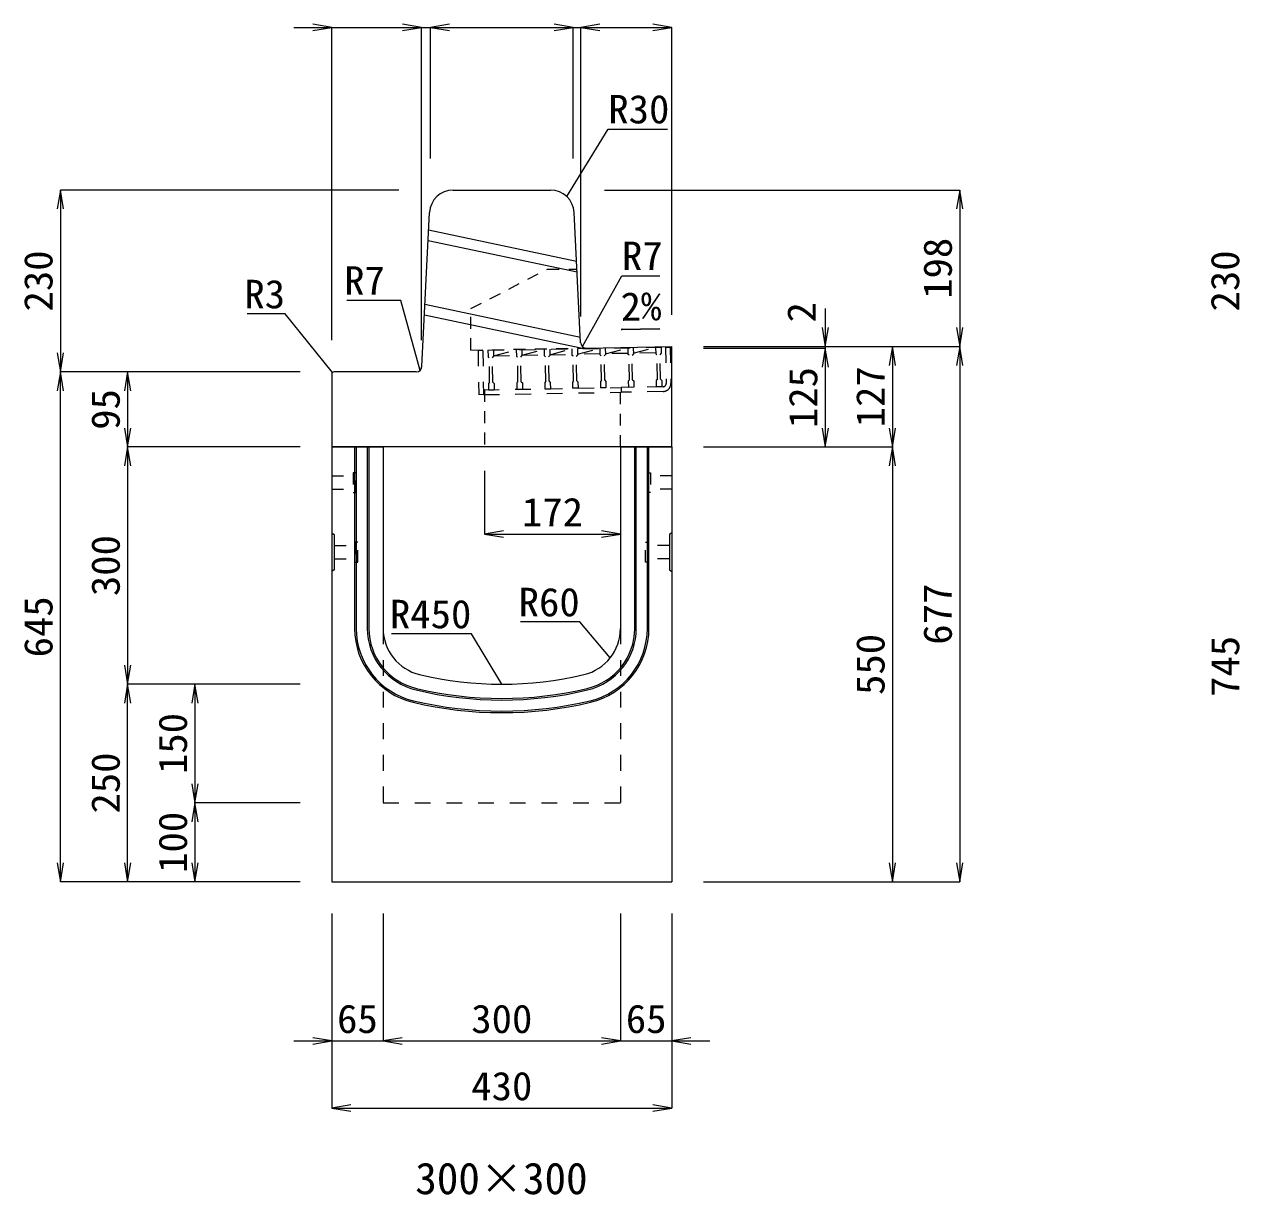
# Model space of a CAD drawing. Units: millimetres at full size. Extents: x -22536 to 51867, y -19720 to 38340.
# Drawn here: x -20572 to -19036, y 33611 to 35091 of the extents above; entities that cross this region are included whole.
import ezdxf
from ezdxf.enums import TextEntityAlignment as Align

# ---------------------------------------------------------------- set-up
doc = ezdxf.new("R2010")
doc.units = ezdxf.units.MM
doc.header["$LTSCALE"] = 20
for name, pattern in [('USER1', [2, 1, -1]), ('USER2', [1.35, 0.75, -0.6]), ('USER3', [1.35, 0.75, -0.6]), ('USER4', [2, 1, -1])]:
    doc.linetypes.add(name, pattern=pattern)
for name, color, linetype, lineweight in [('インサート', 3, 'USER2', 9), ('寸法線', 7, 'Continuous', 13), ('引出線', 4, 'Continuous', 13), ('本体', 2, 'Continuous', 13), ('目地', 132, 'Continuous', 5), ('ｸﾞﾚｰﾁﾝｸﾞ', 7, 'USER4', 9)]:
    doc.layers.add(name, color=color, linetype=linetype, lineweight=lineweight)
doc.layers.add('文字', color=7, linetype='Continuous')
doc.styles.add('ＭＳ 明朝', font='')
doc.styles.get('ＭＳ 明朝').set_extended_font_data('MS Mincho')

# ---------------------------------------------------------------- blocks, each defined once
blk = doc.blocks.new('open_arrow')
at = {"color": 0, "linetype": 'Continuous', "lineweight": -2}
blk.add_lwpolyline([(7.5, 1.25), (0, 0), (7.5, -1.25)], dxfattribs=at)

msp = doc.modelspace()

# ---------------------------------------------------------------- linework, layer by layer
at = {"layer": 'インサート'}
for p, q in [((-20183.88, 34520.08), (-20156.88, 34520.08)), ((-20183.88, 34520.08), (-20183.88, 34503.08)), ((-20153.88, 34524.08), (-20156.88, 34524.08)), ((-20156.88, 34524.08), (-20156.88, 34499.08)), ((-20153.88, 34499.08), (-20153.88, 34524.08)), ((-19783.88, 34524.08), (-19780.88, 34524.08)), ((-19783.88, 34499.08), (-19783.88, 34524.08)), ((-19780.88, 34524.08), (-19780.88, 34499.08)), ((-19753.88, 34520.08), (-19780.88, 34520.08)), ((-19753.88, 34520.08), (-19753.88, 34503.08)), ((-20183.88, 34503.08), (-20156.88, 34503.08)), ((-20156.88, 34499.08), (-20153.88, 34499.08)), ((-19780.88, 34499.08), (-19783.88, 34499.08)), ((-19753.88, 34503.08), (-19780.88, 34503.08)), ((-20180.68, 34432.08), (-20153.68, 34432.08)), ((-20180.68, 34432.08), (-20180.68, 34415.08)), ((-20150.68, 34436.08), (-20153.68, 34436.08)), ((-20153.68, 34436.08), (-20153.68, 34411.08)), ((-20150.68, 34411.08), (-20150.68, 34436.08)), ((-19787.08, 34436.08), (-19784.08, 34436.08)), ((-19787.08, 34411.08), (-19787.08, 34436.08)), ((-19784.08, 34436.08), (-19784.08, 34411.08)), ((-19757.08, 34432.08), (-19784.08, 34432.08)), ((-19757.08, 34432.08), (-19757.08, 34415.08)), ((-20180.68, 34415.08), (-20153.68, 34415.08)), ((-19757.08, 34415.08), (-19784.08, 34415.08)), ((-20153.68, 34411.08), (-20150.68, 34411.08)), ((-19784.08, 34411.08), (-19787.08, 34411.08))]:
    msp.add_line(p, q, dxfattribs=at)
at = {"layer": '寸法線'}
for p, q in [((-20231.88, 35087.15), (-20070.38, 35087.15)), ((-20183.88, 34691.57), (-20183.88, 35087.15)), ((-20118.38, 35087.15), (-20010.88, 35087.15)), ((-20070.38, 34691.57), (-20070.38, 35087.15)), ((-20070.38, 34691.57), (-20070.38, 35087.15)), ((-20058.88, 34921.58), (-20058.88, 35087.15)), ((-20058.88, 35087.15), (-19878.88, 35087.15)), ((-20058.88, 34921.58), (-20058.88, 35087.15)), ((-19926.88, 35087.15), (-19820.88, 35087.15)), ((-19878.88, 34921.58), (-19878.88, 35087.15)), ((-19878.88, 34921.58), (-19878.88, 35087.15)), ((-19868.88, 34721.58), (-19868.88, 35087.15)), ((-19868.88, 35087.15), (-19753.88, 35087.15)), ((-19868.88, 34721.58), (-19868.88, 35087.15)), ((-19753.88, 34723.58), (-19753.88, 35087.15)), ((-20526.82, 34881.58), (-20526.82, 34651.57)), ((-20098.88, 34881.58), (-20526.82, 34881.58)), ((-19838.88, 34881.58), (-19390.1, 34881.58)), ((-19390.1, 34881.58), (-19390.1, 34683.58)), ((-19560.1, 34731.58), (-19560.1, 34633.58)), ((-19713.88, 34683.58), (-19560.1, 34683.58)), ((-19713.88, 34683.58), (-19475.1, 34683.58)), ((-19713.88, 34683.58), (-19390.1, 34683.58)), ((-19713.88, 34683.58), (-19390.1, 34683.58)), ((-19713.88, 34681.58), (-19560.1, 34681.58)), ((-19713.88, 34681.58), (-19560.1, 34681.58)), ((-19560.1, 34681.58), (-19560.1, 34556.58)), ((-19475.1, 34683.58), (-19475.1, 34556.58)), ((-19390.1, 34683.58), (-19390.1, 34006.58)), ((-20223.88, 34651.57), (-20526.82, 34651.57)), ((-20526.82, 34006.58), (-20526.82, 34651.57)), ((-20223.88, 34651.57), (-20526.82, 34651.57)), ((-20441.82, 34651.57), (-20441.82, 34556.58)), ((-20223.88, 34651.57), (-20441.82, 34651.57)), ((-20223.88, 34556.58), (-20441.82, 34556.58)), ((-20441.82, 34556.58), (-20441.82, 34256.58)), ((-20223.88, 34556.58), (-20441.82, 34556.58)), ((-19713.88, 34556.58), (-19560.1, 34556.58)), ((-19713.88, 34556.58), (-19475.1, 34556.58)), ((-19713.88, 34556.58), (-19475.1, 34556.58)), ((-19475.1, 34556.58), (-19475.1, 34006.58)), ((-19990.88, 34526.58), (-19990.88, 34446.35)), ((-19990.88, 34446.35), (-19818.88, 34446.35)), ((-20223.88, 34256.58), (-20441.82, 34256.58)), ((-20441.82, 34006.58), (-20441.82, 34256.58)), ((-20223.88, 34256.58), (-20441.82, 34256.58)), ((-20356.82, 34256.58), (-20356.82, 34106.58)), ((-20223.88, 34256.58), (-20356.82, 34256.58)), ((-20223.88, 34106.58), (-20356.82, 34106.58)), ((-20356.82, 34106.58), (-20356.82, 34006.58)), ((-20223.88, 34106.58), (-20356.82, 34106.58)), ((-20223.88, 34006.58), (-20526.82, 34006.58)), ((-20223.88, 34006.58), (-20441.82, 34006.58)), ((-20223.88, 34006.58), (-20356.82, 34006.58)), ((-19713.88, 34006.58), (-19475.1, 34006.58)), ((-19713.88, 34006.58), (-19390.1, 34006.58)), ((-20183.88, 33966.58), (-20183.88, 33805.42)), ((-20183.88, 33966.58), (-20183.88, 33720.42)), ((-20118.88, 33966.58), (-20118.88, 33805.42)), ((-20118.88, 33966.58), (-20118.88, 33805.42)), ((-19818.88, 33966.58), (-19818.88, 33805.42)), ((-19818.88, 33966.58), (-19818.88, 33805.42)), ((-19753.88, 33966.58), (-19753.88, 33805.42)), ((-19753.88, 33966.58), (-19753.88, 33720.42)), ((-20231.88, 33805.42), (-20070.88, 33805.42)), ((-20118.88, 33805.42), (-19818.88, 33805.42)), ((-19866.88, 33805.42), (-19705.88, 33805.42)), ((-20183.88, 33720.42), (-19753.88, 33720.42))]:
    msp.add_line(p, q, dxfattribs=at)
at = {"layer": '引出線'}
for points in [[(-19886.74, 34873.31), (-19834.28, 34958.65), (-19759.6, 34958.65)], [(-19867.04, 34683.5), (-19817.02, 34773.11), (-19769.09, 34773.11)], [(-20072.21, 34653.5), (-20096.64, 34741.91), (-20164.57, 34741.91)], [(-20182.98, 34650.7), (-20242.82, 34724.79), (-20290.55, 34724.79)], [(-19818.02, 34705.17), (-19769.31, 34706.14), (-19818.05, 34705.16)], [(-19831.81, 34289.89), (-19870.4, 34335.29), (-19945.07, 34335.29)], [(-19968.88, 34256.58), (-20007.39, 34320.12), (-20108.4, 34320.12)]]:
    msp.add_lwpolyline(points, dxfattribs=at)
at = {"layer": '本体', "lineweight": 20}
for p, q in [((-20030.34, 34881.58), (-19907.42, 34881.58)), ((-20070.04, 34658.22), (-20060.3, 34853.07)), ((-19869.22, 34688.34), (-19877.45, 34853.07)), ((-19862.1, 34681.69), (-19753.88, 34683.57)), ((-19753.88, 34556.58), (-19753.88, 34683.57)), ((-20183.88, 34648.57), (-20183.88, 34556.58)), ((-20077.04, 34651.57), (-20180.88, 34651.57)), ((-19753.88, 34556.58), (-20183.88, 34556.58))]:
    msp.add_line(p, q, dxfattribs=at)
at = {"layer": '本体', "lineweight": 9}
for p, q in [((-19874.36, 34791.22), (-20061.42, 34830.63)), ((-19873.69, 34777.79), (-20062.08, 34817.48)), ((-19869.56, 34695.17), (-20066.13, 34736.58)), ((-19868.89, 34681.74), (-20066.78, 34723.43)), ((-20183.88, 34448.08), (-20180.68, 34446.08)), ((-20180.68, 34446.08), (-20180.68, 34401.08)), ((-19753.88, 34448.08), (-19757.08, 34446.08)), ((-19757.08, 34446.08), (-19757.08, 34401.08)), ((-20180.68, 34401.08), (-20183.88, 34399.08)), ((-19757.08, 34401.08), (-19753.88, 34399.08))]:
    msp.add_line(p, q, dxfattribs=at)
at = {"layer": '本体', "linetype": 'USER3', "lineweight": 9}
for p, q in [((-20008.07, 34731.57), (-19911.18, 34781.57)), ((-19911.18, 34781.57), (-19873.88, 34781.57)), ((-20008.07, 34679.16), (-20008.07, 34731.57)), ((-20008.07, 34679.16), (-19862.1, 34681.69)), ((-19990.88, 34628.82), (-19990.88, 34556.58)), ((-19818.88, 34556.58), (-19818.88, 34631.81))]:
    msp.add_line(p, q, dxfattribs=at)
at = {"layer": '本体'}
for p, q in [((-20183.88, 34556.58), (-20183.88, 34006.58)), ((-20183.88, 34556.58), (-20118.88, 34556.58)), ((-20118.88, 34556.58), (-20118.88, 34327.1)), ((-19818.88, 34556.58), (-19753.88, 34556.58)), ((-19818.88, 34556.58), (-19818.88, 34327.1)), ((-19753.88, 34556.58), (-19753.88, 34006.58)), ((-20183.88, 34006.58), (-19753.88, 34006.58))]:
    msp.add_line(p, q, dxfattribs=at)
at = {"layer": '本体', "linetype": 'USER1', "lineweight": 15}
for p, q in [((-20118.88, 34327.1), (-20118.88, 34106.58)), ((-19818.88, 34327.1), (-19818.88, 34106.58)), ((-20118.88, 34106.58), (-19818.88, 34106.58))]:
    msp.add_line(p, q, dxfattribs=at)
at = {"layer": '本体', "lineweight": 20}
for centre, radius, start, end in [((-20030.34, 34851.58), 30, 90, 177.13784), ((-19907.42, 34851.58), 30, 2.86268, 90), ((-19862.22, 34688.69), 7, 182.86268, 270.99344), ((-20077.04, 34658.57), 7, 270, 357.13784), ((-20180.88, 34648.57), 3, 90, 180)]:
    msp.add_arc(centre, radius, start, end, dxfattribs=at)
at = {"layer": '本体'}
for centre, radius, start, end in [((-20058.88, 34327.1), 60, 180, 256.65764), ((-19878.88, 34327.1), 60, 283.34236, 0), ((-19968.88, 34706.58), 450, 256.65764, 283.34236)]:
    msp.add_arc(centre, radius, start, end, dxfattribs=at)
at = {"layer": '目地'}
for p, q in [((-20154.88, 34556.58), (-20154.88, 34327.1)), ((-20152.88, 34556.58), (-20152.88, 34327.1)), ((-20138.88, 34556.58), (-20138.88, 34327.1)), ((-20136.88, 34556.58), (-20136.88, 34327.1)), ((-19800.88, 34327.1), (-19800.88, 34556.58)), ((-19798.88, 34327.1), (-19798.88, 34556.58)), ((-19784.88, 34327.1), (-19784.88, 34556.58)), ((-19782.88, 34327.1), (-19782.88, 34556.58))]:
    msp.add_line(p, q, dxfattribs=at)
for centre, radius, start, end in [((-20058.88, 34327.1), 96, 180, 256.65764), ((-20058.88, 34327.1), 94, 180, 256.65764), ((-20058.88, 34327.1), 80, 180, 256.65764), ((-20058.88, 34327.1), 78, 180, 256.65764), ((-19878.88, 34327.1), 78, 283.34236, 0), ((-19878.88, 34327.1), 80, 283.34236, 0), ((-19878.88, 34327.1), 94, 283.34236, 0), ((-19878.88, 34327.1), 96, 283.34236, 0), ((-19968.88, 34706.58), 470, 256.65764, 283.34236), ((-19968.88, 34706.58), 468, 256.65764, 283.34236), ((-19968.88, 34706.58), 486, 256.65764, 283.34236), ((-19968.88, 34706.58), 484, 256.65764, 283.34236)]:
    msp.add_arc(centre, radius, start, end, dxfattribs=at)
at = {"layer": 'ｸﾞﾚｰﾁﾝｸﾞ'}
for p, q in [((-19992.95, 34678.79), (-19998.95, 34678.69)), ((-19998.95, 34678.69), (-19997.98, 34622.7)), ((-19992.95, 34678.79), (-19991.98, 34622.8)), ((-19986.45, 34678.9), (-19767.48, 34682.71)), ((-19986.45, 34678.9), (-19986.31, 34670.91)), ((-19979.45, 34679.03), (-19979.31, 34671.03)), ((-19979.33, 34672.03), (-19950.66, 34679.53)), ((-19950.66, 34679.53), (-19950.52, 34671.53)), ((-19943.66, 34679.65), (-19943.52, 34671.65)), ((-19943.54, 34672.65), (-19915.36, 34680.14)), ((-19943.54, 34672.65), (-19915.24, 34673.14)), ((-19915.36, 34680.14), (-19915.22, 34672.14)), ((-19908.36, 34680.26), (-19908.22, 34672.26)), ((-19908.24, 34673.26), (-19880.07, 34680.75)), ((-19908.24, 34673.26), (-19879.95, 34673.75)), ((-19880.37, 34680.75), (-19880.23, 34672.75)), ((-19878.7, 34671.28), (-19880.23, 34672.75)), ((-19874.7, 34671.35), (-19873.23, 34672.87)), ((-19873.37, 34680.87), (-19873.23, 34672.87)), ((-19873.25, 34673.87), (-19845.07, 34681.36)), ((-19844.95, 34674.36), (-19873.25, 34673.87)), ((-19845.07, 34681.36), (-19844.93, 34673.36)), ((-19843.41, 34671.89), (-19844.93, 34673.36)), ((-19839.41, 34671.96), (-19837.93, 34673.48)), ((-19838.07, 34681.48), (-19837.93, 34673.48)), ((-19837.95, 34674.48), (-19809.78, 34681.97)), ((-19809.66, 34674.98), (-19837.95, 34674.48)), ((-19809.78, 34681.97), (-19809.64, 34673.98)), ((-19808.11, 34672.5), (-19809.64, 34673.98)), ((-19804.11, 34672.57), (-19802.64, 34674.1)), ((-19802.78, 34682.1), (-19802.64, 34674.1)), ((-19802.66, 34675.1), (-19774.48, 34682.59)), ((-19774.36, 34675.59), (-19802.66, 34675.1)), ((-19774.48, 34682.59), (-19774.34, 34674.59)), ((-19772.82, 34673.12), (-19774.34, 34674.59)), ((-19772.28, 34642.12), (-19772.82, 34673.12)), ((-19768.82, 34673.18), (-19767.34, 34674.71)), ((-19768.28, 34642.19), (-19768.82, 34673.18)), ((-19767.48, 34682.71), (-19767.34, 34674.71)), ((-19761.98, 34682.81), (-19755.99, 34682.91)), ((-19761.98, 34682.81), (-19761.19, 34636.81)), ((-19755.99, 34682.91), (-19755.19, 34636.92)), ((-19755.99, 34682.91), (-19755.19, 34636.92)), ((-19984.79, 34669.43), (-19986.31, 34670.91)), ((-19984.25, 34638.44), (-19984.79, 34669.43)), ((-19980.79, 34669.5), (-19979.31, 34671.03)), ((-19980.25, 34638.51), (-19980.79, 34669.5)), ((-19979.33, 34672.03), (-19950.53, 34672.53)), ((-19948.99, 34670.05), (-19950.52, 34671.53)), ((-19948.45, 34639.06), (-19948.99, 34670.05)), ((-19944.99, 34670.12), (-19943.52, 34671.65)), ((-19944.45, 34639.13), (-19944.99, 34670.12)), ((-19913.7, 34670.67), (-19915.22, 34672.14)), ((-19913.16, 34639.67), (-19913.7, 34670.67)), ((-19909.7, 34670.74), (-19908.22, 34672.26)), ((-19909.16, 34639.74), (-19909.7, 34670.74)), ((-19878.16, 34640.28), (-19878.7, 34671.28)), ((-19874.16, 34640.35), (-19874.7, 34671.35)), ((-19842.87, 34640.89), (-19843.41, 34671.89)), ((-19838.87, 34640.96), (-19839.41, 34671.96)), ((-19807.57, 34641.51), (-19808.11, 34672.5)), ((-19803.57, 34641.58), (-19804.11, 34672.57)), ((-19772.28, 34642.12), (-19773.75, 34640.59)), ((-19768.28, 34642.19), (-19766.75, 34640.72)), ((-19992.08, 34628.8), (-19818.11, 34631.82)), ((-19984.25, 34638.44), (-19985.72, 34636.91)), ((-19985.72, 34636.91), (-19985.58, 34628.91)), ((-19985.58, 34628.91), (-19978.58, 34629.03)), ((-19980.25, 34638.51), (-19978.72, 34637.03)), ((-19978.72, 34637.03), (-19978.58, 34629.03)), ((-19948.45, 34639.06), (-19949.93, 34637.53)), ((-19949.93, 34637.53), (-19949.79, 34629.53)), ((-19949.79, 34629.53), (-19942.79, 34629.66)), ((-19944.45, 34639.13), (-19942.93, 34637.65)), ((-19942.93, 34637.65), (-19942.79, 34629.66)), ((-19913.16, 34639.67), (-19914.63, 34638.15)), ((-19914.63, 34638.15), (-19914.49, 34630.15)), ((-19914.49, 34630.15), (-19907.49, 34630.27)), ((-19909.16, 34639.74), (-19907.63, 34638.27)), ((-19907.63, 34638.27), (-19907.49, 34630.27)), ((-19878.16, 34640.28), (-19879.64, 34638.75)), ((-19879.64, 34638.75), (-19879.5, 34630.76)), ((-19872.5, 34630.88), (-19879.5, 34630.76)), ((-19874.16, 34640.35), (-19872.64, 34638.88)), ((-19872.64, 34638.88), (-19872.5, 34630.88)), ((-19842.87, 34640.89), (-19844.34, 34639.37)), ((-19844.34, 34639.37), (-19844.2, 34631.37)), ((-19837.2, 34631.49), (-19844.2, 34631.37)), ((-19838.87, 34640.96), (-19837.34, 34639.49)), ((-19837.34, 34639.49), (-19837.2, 34631.49)), ((-19765.12, 34632.74), (-19818.11, 34631.82)), ((-19818.11, 34631.82), (-19818, 34625.82)), ((-19765.01, 34626.74), (-19818, 34625.82)), ((-19807.57, 34641.51), (-19809.05, 34639.98)), ((-19809.05, 34639.98), (-19808.91, 34631.98)), ((-19801.91, 34632.1), (-19808.91, 34631.98)), ((-19803.57, 34641.58), (-19802.05, 34640.1)), ((-19802.05, 34640.1), (-19801.91, 34632.1)), ((-19773.75, 34640.59), (-19773.61, 34632.6)), ((-19766.62, 34632.72), (-19773.61, 34632.6)), ((-19766.75, 34640.72), (-19766.62, 34632.72)), ((-19991.98, 34622.8), (-19997.98, 34622.7)), ((-19991.98, 34622.8), (-19818, 34625.82))]:
    msp.add_line(p, q, dxfattribs=at)
for radius, start, end in [(4, 270.99562, 0.99536), (10, 270.99553, 0.99532)]:
    msp.add_arc((-19765.18, 34636.74), radius, start, end, dxfattribs=at)

# ---------------------------------------------------------------- block references
at = {"layer": '寸法線', "xscale": 3.2, "yscale": 3.2}
for p, rotation in [((-20183.88, 35087.15), 180), ((-20070.38, 35087.15), 180), ((-20070.38, 35087.15), 180), ((-19878.88, 35087.15), 180), ((-19878.88, 35087.15), 180), ((-19753.88, 35087.15), 180), ((-20526.82, 34881.58), 270), ((-19390.1, 34881.58), 270), ((-19560.1, 34683.58), 90), ((-19390.1, 34683.58), 90), ((-20526.82, 34651.57), 90), ((-19560.1, 34681.58), 270), ((-19560.1, 34681.58), 270), ((-19475.1, 34683.58), 270), ((-19390.1, 34683.58), 270), ((-20526.82, 34651.57), 270), ((-20441.82, 34651.57), 270), ((-20441.82, 34556.58), 90), ((-19560.1, 34556.58), 90), ((-19475.1, 34556.58), 90), ((-20441.82, 34556.58), 270), ((-19475.1, 34556.58), 270), ((-19818.88, 34446.35), 180), ((-20441.82, 34256.58), 90), ((-20441.82, 34256.58), 270), ((-20356.82, 34256.58), 270), ((-20356.82, 34106.58), 90), ((-20356.82, 34106.58), 270), ((-20526.82, 34006.58), 90), ((-20441.82, 34006.58), 90), ((-20356.82, 34006.58), 90), ((-19475.1, 34006.58), 90), ((-19390.1, 34006.58), 90), ((-20183.88, 33805.42), 180), ((-19818.88, 33805.42), 180), ((-19818.88, 33805.42), 180), ((-19753.88, 33720.42), 180)]:
    msp.add_blockref('open_arrow', p, dxfattribs=dict(at, rotation=rotation))
for p in [(-20058.88, 35087.15), (-20058.88, 35087.15), (-19868.88, 35087.15), (-19868.88, 35087.15), (-19990.88, 34446.35), (-20118.88, 33805.42), (-20118.88, 33805.42), (-19753.88, 33805.42), (-20183.88, 33720.42)]:
    msp.add_blockref('open_arrow', p, dxfattribs=at)
at = {"layer": '引出線'}
for p, xscale, yscale, rotation in [((-19886.74, 34873.31), 0.16, 0.16, 58.4), ((-19818.02, 34705.17), 0.16, 0.16, 1.1), ((-19867.04, 34683.5), 0.16, 0.16, 60.8), ((-20182.98, 34650.7), 0.16, 0.16, 128.9), ((-20072.21, 34653.5), 0.16, 0.16, 105.4), ((-19831.81, 34289.89), 0.133, 0.133, 130.4), ((-19968.88, 34256.58), 0.133, 0.133, 121.2)]:
    msp.add_blockref('open_arrow', p, dxfattribs=dict(at, xscale=xscale, yscale=yscale, rotation=rotation))

# ---------------------------------------------------------------- texts
at = {"layer": '寸法線', "style": 'ＭＳ 明朝', "width": 1.05}
for s, p in [('198', (-19418.1, 34782.58)), ('230', (-20554.82, 34766.57)), ('230', (-19054.82, 34766.58)), ('2', (-19590.1, 34726.91)), ('125', (-19588.1, 34619.08)), ('127', (-19503.1, 34620.08)), ('95', (-20469.82, 34604.07)), ('300', (-20469.82, 34406.58)), ('677', (-19418.1, 34345.08)), ('645', (-20554.82, 34329.07)), ('550', (-19503.1, 34281.58)), ('745', (-19054.82, 34279.08)), ('150', (-20384.82, 34181.58)), ('250', (-20469.82, 34131.58)), ('100', (-20384.82, 34056.58))]:
    msp.add_text(s, height=36.03, rotation=90, dxfattribs=at).set_placement(p, align=Align.MIDDLE_CENTER)
for s, p in [('172', (-19904.88, 34474.35)), ('65', (-20151.38, 33833.42)), ('300', (-19968.88, 33833.42)), ('65', (-19786.38, 33833.42)), ('430', (-19968.88, 33748.42))]:
    msp.add_text(s, height=36.03, dxfattribs=at).set_placement(p, align=Align.MIDDLE_CENTER)
at = {"layer": '引出線', "style": 'ＭＳ 明朝', "width": 1.05}
for s, p in [('R30', (-19834.28, 35001.85)), ('R7', (-19817.02, 34816.31))]:
    msp.add_text(s, height=36.03, dxfattribs=at).set_placement(p, align=Align.TOP_LEFT)
for s, p in [('R7', (-20116.64, 34785.11)), ('R3', (-20242.82, 34767.99)), ('R60', (-19870.4, 34378.49)), ('R450', (-20007.39, 34363.32))]:
    msp.add_text(s, height=36.03, dxfattribs=at).set_placement(p, align=Align.TOP_RIGHT)
msp.add_text('2%', height=36.03, rotation=1.146, dxfattribs=at).set_placement((-19818.99, 34752.06), align=Align.TOP_LEFT)
at = {"layer": '文字', "style": 'ＭＳ 明朝'}
msp.add_text('300×300', height=40.03, dxfattribs=at).set_placement((-19969.36, 33631.6), align=Align.MIDDLE_CENTER)

doc.saveas('drawing.dxf')
